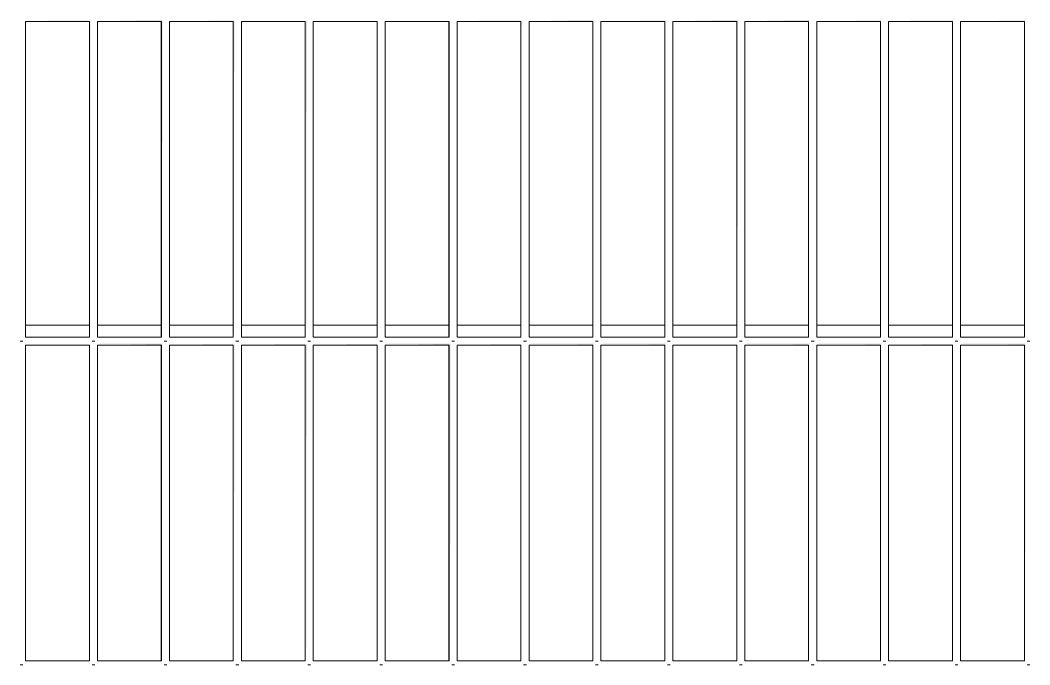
# Model space of a CAD drawing. Header units: metres. Extents: x -14 to 130, y -38 to 4.
# Drawn here: x 109.02 to 109.644, y -30.794 to -30.395 of the extents above; entities that cross this region are included whole.
import ezdxf

# ---------------------------------------------------------------- set-up
doc = ezdxf.new("R2010")
doc.units = ezdxf.units.M
doc.header["$MEASUREMENT"] = 0
doc.layers.add('A-Ost_Ansicht Ost PP_2_710 Gelände', color=7, linetype='Continuous')
doc.layers.add('A-Ost_Ansicht Ost PP_2_717 Außen Ausstattung', color=7, linetype='Continuous')

msp = doc.modelspace()

# ---------------------------------------------------------------- hatches: boundary and pattern name
at = {"layer": 'A-Ost_Ansicht Ost PP_2_717 Außen Ausstattung', "linetype": 'Continuous', "lineweight": 0, "true_color": 0x000000}
for points in [[(109.02248, -30.39534), (109.06342, -30.39564)], [(109.06342, -30.39564), (109.02279, -30.39564), (109.06317, -30.39589)], [(109.02304, -30.39589), (109.06299, -30.39608)], [(109.02322, -30.39608), (109.06288, -30.39619)], [(109.06299, -30.39608), (109.06288, -30.59127)], [(109.06299, -30.39608), (109.06299, -30.59138), (109.06317, -30.39589)], [(109.06317, -30.39589), (109.06317, -30.59156), (109.06342, -30.39564)], [(109.06373, -30.39534), (109.06342, -30.59181)], [(109.10819, -30.39534), (109.06694, -30.39534), (109.10789, -30.39564)], [(109.10789, -30.39564), (109.06725, -30.39564), (109.10764, -30.39589)], [(109.0675, -30.39589), (109.10745, -30.39608)], [(109.10745, -30.39608), (109.06769, -30.39608), (109.10734, -30.39619)], [(109.10734, -30.59127), (109.10745, -30.39608)], [(109.10745, -30.39608), (109.10745, -30.59138), (109.10764, -30.39589)], [(109.10764, -30.39589), (109.10764, -30.59156), (109.10789, -30.39564)], [(109.10819, -30.39534), (109.10789, -30.59181)], [(109.15266, -30.39534), (109.11141, -30.39534), (109.15235, -30.39564)], [(109.11172, -30.39564), (109.1521, -30.39589)], [(109.1521, -30.39589), (109.11197, -30.39589), (109.15192, -30.39608)], [(109.15192, -30.39608), (109.11215, -30.39608), (109.1518, -30.39619)], [(109.15192, -30.39608), (109.1518, -30.59127)], [(109.15192, -30.39608), (109.15192, -30.59138), (109.1521, -30.39589)], [(109.1521, -30.39589), (109.1521, -30.59156), (109.15235, -30.39564)], [(109.15266, -30.39534), (109.15235, -30.59181)], [(109.15587, -30.39534), (109.19681, -30.39564)], [(109.15618, -30.39564), (109.19656, -30.39589)], [(109.19656, -30.39589), (109.15643, -30.39589), (109.19638, -30.39608)], [(109.15661, -30.39608), (109.19627, -30.39619)], [(109.19627, -30.39619), (109.19627, -30.59127), (109.19638, -30.39608)], [(109.19638, -30.39608), (109.19638, -30.59138), (109.19656, -30.39589)], [(109.19681, -30.39564), (109.19656, -30.59156)], [(109.19681, -30.39564), (109.19681, -30.59181), (109.19712, -30.39534)], [(109.20034, -30.39534), (109.24128, -30.39564)], [(109.20064, -30.39564), (109.24103, -30.39589)], [(109.20089, -30.39589), (109.24084, -30.39608)], [(109.24084, -30.39608), (109.20108, -30.39608), (109.24073, -30.39619)], [(109.24073, -30.39619), (109.24073, -30.59127), (109.24084, -30.39608)], [(109.24084, -30.39608), (109.24084, -30.59138), (109.24103, -30.39589)], [(109.24128, -30.39564), (109.24103, -30.59156)], [(109.24159, -30.39534), (109.24128, -30.59181)], [(109.2448, -30.39534), (109.28574, -30.39564)], [(109.24511, -30.39564), (109.28549, -30.39589)], [(109.24536, -30.39589), (109.28531, -30.39608)], [(109.28531, -30.39608), (109.24554, -30.39608), (109.2852, -30.39619)], [(109.28531, -30.39608), (109.2852, -30.59127)], [(109.28531, -30.39608), (109.28531, -30.59138), (109.28549, -30.39589)], [(109.28574, -30.39564), (109.28549, -30.59156)], [(109.28605, -30.39534), (109.28574, -30.59181)], [(109.28926, -30.39534), (109.33021, -30.39564)], [(109.33021, -30.39564), (109.28957, -30.39564), (109.32996, -30.39589)], [(109.28982, -30.39589), (109.32977, -30.39608)], [(109.29001, -30.39608), (109.32966, -30.39619)], [(109.32977, -30.39608), (109.32966, -30.59127)], [(109.32977, -30.39608), (109.32977, -30.59138), (109.32996, -30.39589)], [(109.33021, -30.39564), (109.32996, -30.59156)], [(109.33051, -30.39534), (109.33021, -30.59181)], [(109.37498, -30.39534), (109.33373, -30.39534), (109.37467, -30.39564)], [(109.37467, -30.39564), (109.33404, -30.39564), (109.37442, -30.39589)], [(109.33429, -30.39589), (109.37424, -30.39608)], [(109.33447, -30.39608), (109.37413, -30.39619)], [(109.37413, -30.39619), (109.37413, -30.59127), (109.37424, -30.39608)], [(109.37442, -30.39589), (109.37424, -30.59138)], [(109.37467, -30.39564), (109.37442, -30.59156)], [(109.37467, -30.59181), (109.37498, -30.39534)], [(109.41944, -30.39534), (109.37819, -30.39534), (109.41914, -30.39564)], [(109.3785, -30.39564), (109.41889, -30.39589)], [(109.41889, -30.39589), (109.37875, -30.39589), (109.4187, -30.39608)], [(109.4187, -30.39608), (109.37894, -30.39608), (109.41859, -30.39619)], [(109.4187, -30.39608), (109.41859, -30.59127)], [(109.4187, -30.39608), (109.4187, -30.59138), (109.41889, -30.39589)], [(109.41914, -30.39564), (109.41889, -30.59156)], [(109.41944, -30.39534), (109.41914, -30.59181)], [(109.46391, -30.39534), (109.42266, -30.39534), (109.4636, -30.39564)], [(109.4636, -30.39564), (109.42297, -30.39564), (109.46335, -30.39589)], [(109.42322, -30.39589), (109.46317, -30.39608)], [(109.4234, -30.39608), (109.46305, -30.39619)], [(109.46305, -30.39619), (109.46305, -30.59127), (109.46317, -30.39608)], [(109.46317, -30.39608), (109.46317, -30.59138), (109.46335, -30.39589)], [(109.4636, -30.39564), (109.46335, -30.59156)], [(109.4636, -30.39564), (109.4636, -30.59181), (109.46391, -30.39534)], [(109.50837, -30.39534), (109.46712, -30.39534), (109.50806, -30.39564)], [(109.50806, -30.39564), (109.46743, -30.39564), (109.50781, -30.39589)], [(109.46768, -30.39589), (109.50763, -30.39608)], [(109.46786, -30.39608), (109.50752, -30.39619)], [(109.50763, -30.39608), (109.50752, -30.59127)], [(109.50763, -30.39608), (109.50763, -30.59138), (109.50781, -30.39589)], [(109.50806, -30.39564), (109.50781, -30.59156)], [(109.50837, -30.39534), (109.50806, -30.59181)], [(109.55284, -30.39534), (109.51159, -30.39534), (109.55253, -30.39564)], [(109.51189, -30.39564), (109.55228, -30.39589)], [(109.55228, -30.39589), (109.51214, -30.39589), (109.55209, -30.39608)], [(109.51233, -30.39608), (109.55198, -30.39619)], [(109.55198, -30.39619), (109.55198, -30.59127), (109.55209, -30.39608)], [(109.55209, -30.39608), (109.55209, -30.59138), (109.55228, -30.39589)], [(109.55253, -30.39564), (109.55228, -30.59156)], [(109.55253, -30.59181), (109.55284, -30.39534)], [(109.55605, -30.39534), (109.59699, -30.39564)], [(109.59699, -30.39564), (109.55636, -30.39564), (109.59674, -30.39589)], [(109.55661, -30.39589), (109.59656, -30.39608)], [(109.55679, -30.39608), (109.59645, -30.39619)], [(109.59656, -30.39608), (109.59645, -30.59127)], [(109.59656, -30.39608), (109.59656, -30.59138), (109.59674, -30.39589)], [(109.59699, -30.39564), (109.59674, -30.59156)], [(109.5973, -30.39534), (109.59699, -30.59181)], [(109.64176, -30.39534), (109.60051, -30.39534), (109.64146, -30.39564)], [(109.60082, -30.39564), (109.64121, -30.39589)], [(109.60107, -30.39589), (109.64102, -30.39608)], [(109.64102, -30.39608), (109.60126, -30.39608), (109.64091, -30.39619)], [(109.64091, -30.39619), (109.64091, -30.59127), (109.64102, -30.39608)], [(109.64102, -30.39608), (109.64102, -30.59138), (109.64121, -30.39589)], [(109.64146, -30.39564), (109.64121, -30.59156)], [(109.64146, -30.59181), (109.64176, -30.39534)], [(109.02248, -30.59534), (109.06342, -30.59564)], [(109.02279, -30.59564), (109.06317, -30.59589)], [(109.02304, -30.59589), (109.06299, -30.59608)], [(109.02322, -30.59608), (109.06288, -30.59619)], [(109.06299, -30.59608), (109.06288, -30.79127)], [(109.06317, -30.59589), (109.06299, -30.79138)], [(109.06342, -30.59564), (109.06317, -30.79156)], [(109.06373, -30.59534), (109.06342, -30.79181)], [(109.10819, -30.59534), (109.06694, -30.59534), (109.10789, -30.59564)], [(109.10789, -30.59564), (109.06725, -30.59564), (109.10764, -30.59589)], [(109.10764, -30.59589), (109.0675, -30.59589), (109.10745, -30.59608)], [(109.10745, -30.59608), (109.06769, -30.59608), (109.10734, -30.59619)], [(109.10734, -30.79127), (109.10745, -30.59608)], [(109.10745, -30.79138), (109.10764, -30.59589)], [(109.10789, -30.59564), (109.10764, -30.79156)], [(109.10789, -30.79181), (109.10819, -30.59534)], [(109.11141, -30.59534), (109.15235, -30.59564)], [(109.15235, -30.59564), (109.11172, -30.59564), (109.1521, -30.59589)], [(109.11197, -30.59589), (109.15192, -30.59608)], [(109.15192, -30.59608), (109.11215, -30.59608), (109.1518, -30.59619)], [(109.15192, -30.59608), (109.1518, -30.79127)], [(109.1521, -30.59589), (109.15192, -30.79138)], [(109.1521, -30.79156), (109.15235, -30.59564)], [(109.15235, -30.59564), (109.15235, -30.79181), (109.15266, -30.59534)], [(109.15587, -30.59534), (109.19681, -30.59564)], [(109.19681, -30.59564), (109.15618, -30.59564), (109.19656, -30.59589)], [(109.15643, -30.59589), (109.19638, -30.59608)], [(109.19638, -30.59608), (109.15661, -30.59608), (109.19627, -30.59619)], [(109.19627, -30.79127), (109.19638, -30.59608)], [(109.19656, -30.59589), (109.19638, -30.79138)], [(109.19656, -30.79156), (109.19681, -30.59564)], [(109.19681, -30.59564), (109.19681, -30.79181), (109.19712, -30.59534)], [(109.20034, -30.59534), (109.24128, -30.59564)], [(109.24128, -30.59564), (109.20064, -30.59564), (109.24103, -30.59589)], [(109.20089, -30.59589), (109.24084, -30.59608)], [(109.24084, -30.59608), (109.20108, -30.59608), (109.24073, -30.59619)], [(109.24073, -30.59619), (109.24073, -30.79127), (109.24084, -30.59608)], [(109.24084, -30.79138), (109.24103, -30.59589)], [(109.24103, -30.79156), (109.24128, -30.59564)], [(109.24128, -30.79181), (109.24159, -30.59534)], [(109.28605, -30.59534), (109.2448, -30.59534), (109.28574, -30.59564)], [(109.28574, -30.59564), (109.24511, -30.59564), (109.28549, -30.59589)], [(109.28549, -30.59589), (109.24536, -30.59589), (109.28531, -30.59608)], [(109.24554, -30.59608), (109.2852, -30.59619)], [(109.2852, -30.79127), (109.28531, -30.59608)], [(109.28549, -30.59589), (109.28531, -30.79138)], [(109.28574, -30.59564), (109.28549, -30.79156)], [(109.28574, -30.59564), (109.28574, -30.79181), (109.28605, -30.59534)], [(109.28926, -30.59534), (109.33021, -30.59564)], [(109.33021, -30.59564), (109.28957, -30.59564), (109.32996, -30.59589)], [(109.32996, -30.59589), (109.28982, -30.59589), (109.32977, -30.59608)], [(109.29001, -30.59608), (109.32966, -30.59619)], [(109.32966, -30.59619), (109.32966, -30.79127), (109.32977, -30.59608)], [(109.32996, -30.59589), (109.32977, -30.79138)], [(109.33021, -30.59564), (109.32996, -30.79156)], [(109.33021, -30.79181), (109.33051, -30.59534)], [(109.37498, -30.59534), (109.33373, -30.59534), (109.37467, -30.59564)], [(109.33404, -30.59564), (109.37442, -30.59589)], [(109.37442, -30.59589), (109.33429, -30.59589), (109.37424, -30.59608)], [(109.33447, -30.59608), (109.37413, -30.59619)], [(109.37413, -30.79127), (109.37424, -30.59608)], [(109.37424, -30.79138), (109.37442, -30.59589)], [(109.37442, -30.79156), (109.37467, -30.59564)], [(109.37467, -30.79181), (109.37498, -30.59534)], [(109.41944, -30.59534), (109.37819, -30.59534), (109.41914, -30.59564)], [(109.3785, -30.59564), (109.41889, -30.59589)], [(109.41889, -30.59589), (109.37875, -30.59589), (109.4187, -30.59608)], [(109.37894, -30.59608), (109.41859, -30.59619)], [(109.41859, -30.59619), (109.41859, -30.79127), (109.4187, -30.59608)], [(109.41889, -30.59589), (109.4187, -30.79138)], [(109.41914, -30.59564), (109.41889, -30.79156)], [(109.41914, -30.79181), (109.41944, -30.59534)], [(109.42266, -30.59534), (109.4636, -30.59564)], [(109.42297, -30.59564), (109.46335, -30.59589)], [(109.46335, -30.59589), (109.42322, -30.59589), (109.46317, -30.59608)], [(109.46317, -30.59608), (109.4234, -30.59608), (109.46305, -30.59619)], [(109.46305, -30.79127), (109.46317, -30.59608)], [(109.46317, -30.79138), (109.46335, -30.59589)], [(109.46335, -30.79156), (109.4636, -30.59564)], [(109.4636, -30.79181), (109.46391, -30.59534)], [(109.50837, -30.59534), (109.46712, -30.59534), (109.50806, -30.59564)], [(109.46743, -30.59564), (109.50781, -30.59589)], [(109.46768, -30.59589), (109.50763, -30.59608)], [(109.46786, -30.59608), (109.50752, -30.59619)], [(109.50752, -30.59619), (109.50752, -30.79127), (109.50763, -30.59608)], [(109.50781, -30.59589), (109.50763, -30.79138)], [(109.50806, -30.59564), (109.50781, -30.79156)], [(109.50806, -30.79181), (109.50837, -30.59534)], [(109.55284, -30.59534), (109.51159, -30.59534), (109.55253, -30.59564)], [(109.51189, -30.59564), (109.55228, -30.59589)], [(109.51214, -30.59589), (109.55209, -30.59608)], [(109.55209, -30.59608), (109.51233, -30.59608), (109.55198, -30.59619)], [(109.55198, -30.79127), (109.55209, -30.59608)], [(109.55209, -30.79138), (109.55228, -30.59589)], [(109.55253, -30.59564), (109.55228, -30.79156)], [(109.55253, -30.79181), (109.55284, -30.59534)], [(109.55605, -30.59534), (109.59699, -30.59564)], [(109.59699, -30.59564), (109.55636, -30.59564), (109.59674, -30.59589)], [(109.59674, -30.59589), (109.55661, -30.59589), (109.59656, -30.59608)], [(109.59656, -30.59608), (109.55679, -30.59608), (109.59645, -30.59619)], [(109.59645, -30.59619), (109.59645, -30.79127), (109.59656, -30.59608)], [(109.59674, -30.59589), (109.59656, -30.79138)], [(109.59699, -30.59564), (109.59674, -30.79156)], [(109.59699, -30.79181), (109.5973, -30.59534)], [(109.64176, -30.59534), (109.60051, -30.59534), (109.64146, -30.59564)], [(109.60082, -30.59564), (109.64121, -30.59589)], [(109.60107, -30.59589), (109.64102, -30.59608)], [(109.60126, -30.59608), (109.64091, -30.59619)], [(109.64091, -30.79127), (109.64102, -30.59608)], [(109.64102, -30.79138), (109.64121, -30.59589)], [(109.64121, -30.79156), (109.64146, -30.59564)], [(109.64146, -30.59564), (109.64146, -30.79181), (109.64176, -30.59534)]]:
    msp.add_hatch(color=18, dxfattribs=at).paths.add_polyline_path(points)

# ---------------------------------------------------------------- linework, layer by layer
at = {"layer": 'A-Ost_Ansicht Ost PP_2_710 Gelände', "color": 83, "linetype": 'Continuous', "lineweight": 13, "ltscale": 1000, "true_color": 0x89cd89}
for p, q in [((109.06288, -30.58373), (109.02333, -30.58373)), ((109.10734, -30.58373), (109.0678, -30.58373)), ((109.15181, -30.58373), (109.11226, -30.58373)), ((109.19627, -30.58373), (109.15673, -30.58373)), ((109.24074, -30.58373), (109.20119, -30.58373)), ((109.2852, -30.58373), (109.24566, -30.58373)), ((109.32967, -30.58373), (109.29012, -30.58373)), ((109.37413, -30.58373), (109.33458, -30.58373)), ((109.4186, -30.58373), (109.37905, -30.58373)), ((109.46306, -30.58373), (109.42351, -30.58373)), ((109.50752, -30.58373), (109.46798, -30.58373)), ((109.55199, -30.58373), (109.51244, -30.58373)), ((109.59645, -30.58373), (109.55691, -30.58373)), ((109.64092, -30.58373), (109.60137, -30.58373))]:
    msp.add_line(p, q, dxfattribs=at)
at = {"layer": 'A-Ost_Ansicht Ost PP_2_717 Außen Ausstattung', "color": 7, "linetype": 'Continuous', "lineweight": 13, "ltscale": 1000}
for p, q in [((109.02337, -30.59125), (109.02337, -30.39621)), ((109.02337, -30.39623), (109.06284, -30.39623)), ((109.06281, -30.59123), (109.06281, -30.39623)), ((109.06284, -30.59125), (109.06284, -30.39621)), ((109.06784, -30.59125), (109.06784, -30.39621)), ((109.06784, -30.39623), (109.1073, -30.39623)), ((109.10727, -30.59123), (109.10727, -30.39623)), ((109.1073, -30.59125), (109.1073, -30.39621)), ((109.1123, -30.59125), (109.1123, -30.39621)), ((109.1123, -30.39623), (109.15177, -30.39623)), ((109.15174, -30.59123), (109.15174, -30.39623)), ((109.15177, -30.59125), (109.15177, -30.39621)), ((109.15677, -30.59125), (109.15677, -30.39621)), ((109.15677, -30.39623), (109.19623, -30.39623)), ((109.1962, -30.59123), (109.1962, -30.39623)), ((109.19623, -30.59125), (109.19623, -30.39621)), ((109.20123, -30.59125), (109.20123, -30.39621)), ((109.20123, -30.39623), (109.24069, -30.39623)), ((109.24067, -30.59123), (109.24067, -30.39623)), ((109.24069, -30.59125), (109.24069, -30.39622)), ((109.24569, -30.59125), (109.24569, -30.39622)), ((109.24569, -30.39623), (109.28516, -30.39623)), ((109.28513, -30.59123), (109.28513, -30.39623)), ((109.28516, -30.59125), (109.28516, -30.39622)), ((109.29016, -30.59125), (109.29016, -30.39622)), ((109.29016, -30.39623), (109.32962, -30.39623)), ((109.3296, -30.59123), (109.3296, -30.39623)), ((109.32962, -30.59125), (109.32962, -30.39622)), ((109.33462, -30.59125), (109.33462, -30.39622)), ((109.33462, -30.39623), (109.37409, -30.39623)), ((109.37406, -30.59123), (109.37406, -30.39623)), ((109.37409, -30.59125), (109.37409, -30.39622)), ((109.37909, -30.59125), (109.37909, -30.39622)), ((109.37909, -30.39623), (109.41855, -30.39623)), ((109.41852, -30.59123), (109.41852, -30.39623)), ((109.41855, -30.59125), (109.41855, -30.39622)), ((109.42355, -30.59125), (109.42355, -30.39622)), ((109.42355, -30.39623), (109.46302, -30.39623)), ((109.46299, -30.59123), (109.46299, -30.39623)), ((109.46302, -30.59125), (109.46302, -30.39622)), ((109.46802, -30.59125), (109.46802, -30.39622)), ((109.46802, -30.39623), (109.50748, -30.39623)), ((109.50745, -30.59123), (109.50745, -30.39623)), ((109.50748, -30.59125), (109.50748, -30.39622)), ((109.51248, -30.59125), (109.51248, -30.39622)), ((109.51248, -30.39623), (109.55194, -30.39623)), ((109.55192, -30.59123), (109.55192, -30.39623)), ((109.55194, -30.59125), (109.55194, -30.39622)), ((109.55694, -30.59125), (109.55694, -30.39622)), ((109.55694, -30.39623), (109.59641, -30.39623)), ((109.59638, -30.59123), (109.59638, -30.39623)), ((109.59641, -30.59125), (109.59641, -30.39622)), ((109.60141, -30.59125), (109.60141, -30.39622)), ((109.60141, -30.39623), (109.64087, -30.39623)), ((109.64085, -30.59123), (109.64085, -30.39623)), ((109.64087, -30.59126), (109.64087, -30.39622)), ((109.02337, -30.59123), (109.06284, -30.59123)), ((109.06784, -30.59123), (109.1073, -30.59123)), ((109.1123, -30.59123), (109.15177, -30.59123)), ((109.15677, -30.59123), (109.19623, -30.59123)), ((109.20123, -30.59123), (109.2407, -30.59123)), ((109.24569, -30.59123), (109.28516, -30.59123)), ((109.29016, -30.59123), (109.32962, -30.59123)), ((109.33462, -30.59123), (109.37409, -30.59123)), ((109.37909, -30.59123), (109.41855, -30.59123)), ((109.42355, -30.59123), (109.46302, -30.59123)), ((109.46802, -30.59123), (109.50748, -30.59123)), ((109.51248, -30.59123), (109.55194, -30.59123)), ((109.55694, -30.59123), (109.59641, -30.59123)), ((109.60141, -30.59123), (109.64087, -30.59123)), ((109.02002, -30.59373), (109.02044, -30.59373)), ((109.02044, -30.59373), (109.02087, -30.59373)), ((109.02087, -30.59373), (109.02131, -30.59373)), ((109.02131, -30.59373), (109.02173, -30.59373)), ((109.02337, -30.79125), (109.02337, -30.59621)), ((109.02337, -30.59623), (109.06284, -30.59623)), ((109.06281, -30.79123), (109.06281, -30.59623)), ((109.06284, -30.79125), (109.06284, -30.59621)), ((109.06448, -30.59373), (109.0649, -30.59373)), ((109.0649, -30.59373), (109.06534, -30.59373)), ((109.06534, -30.59373), (109.06577, -30.59373)), ((109.06577, -30.59373), (109.06619, -30.59373)), ((109.06784, -30.79125), (109.06784, -30.59621)), ((109.06784, -30.59623), (109.1073, -30.59623)), ((109.10727, -30.79123), (109.10727, -30.59623)), ((109.1073, -30.79125), (109.1073, -30.59621)), ((109.10894, -30.59373), (109.10937, -30.59373)), ((109.10937, -30.59373), (109.1098, -30.59373)), ((109.1098, -30.59373), (109.11023, -30.59373)), ((109.11023, -30.59373), (109.11065, -30.59373)), ((109.1123, -30.79125), (109.1123, -30.59621)), ((109.1123, -30.59623), (109.15177, -30.59623)), ((109.15174, -30.79123), (109.15174, -30.59623)), ((109.15177, -30.79125), (109.15177, -30.59621)), ((109.15341, -30.59373), (109.15383, -30.59373)), ((109.15383, -30.59373), (109.15426, -30.59373)), ((109.15426, -30.59373), (109.1547, -30.59373)), ((109.1547, -30.59373), (109.15512, -30.59373)), ((109.15677, -30.79125), (109.15677, -30.59621)), ((109.15677, -30.59623), (109.19623, -30.59623)), ((109.1962, -30.79123), (109.1962, -30.59623)), ((109.19623, -30.79125), (109.19623, -30.59621)), ((109.19787, -30.59373), (109.19829, -30.59373)), ((109.19829, -30.59373), (109.19873, -30.59373)), ((109.19873, -30.59373), (109.19916, -30.59373)), ((109.19916, -30.59373), (109.19958, -30.59373)), ((109.20123, -30.79125), (109.20123, -30.59621)), ((109.20123, -30.59623), (109.24069, -30.59623)), ((109.24067, -30.79123), (109.24067, -30.59623)), ((109.24069, -30.79125), (109.24069, -30.59621)), ((109.24234, -30.59373), (109.24276, -30.59373)), ((109.24276, -30.59373), (109.24319, -30.59373)), ((109.24319, -30.59373), (109.24363, -30.59373)), ((109.24363, -30.59373), (109.24405, -30.59373)), ((109.24569, -30.79125), (109.24569, -30.59621)), ((109.24569, -30.59623), (109.28516, -30.59623)), ((109.28513, -30.79123), (109.28513, -30.59623)), ((109.28516, -30.79125), (109.28516, -30.59621)), ((109.2868, -30.59373), (109.28722, -30.59373)), ((109.28722, -30.59373), (109.28766, -30.59373)), ((109.28766, -30.59373), (109.28809, -30.59373)), ((109.28809, -30.59373), (109.28851, -30.59373)), ((109.29016, -30.79125), (109.29016, -30.59621)), ((109.29016, -30.59623), (109.32962, -30.59623)), ((109.3296, -30.79123), (109.3296, -30.59623)), ((109.32962, -30.79125), (109.32962, -30.59622)), ((109.33127, -30.59373), (109.33169, -30.59373)), ((109.33169, -30.59373), (109.33212, -30.59373)), ((109.33212, -30.59373), (109.33256, -30.59373)), ((109.33256, -30.59373), (109.33298, -30.59373)), ((109.33462, -30.79125), (109.33462, -30.59622)), ((109.33462, -30.59623), (109.37409, -30.59623)), ((109.37406, -30.79123), (109.37406, -30.59623)), ((109.37409, -30.79125), (109.37409, -30.59622)), ((109.37573, -30.59373), (109.37615, -30.59373)), ((109.37615, -30.59373), (109.37659, -30.59373)), ((109.37659, -30.59373), (109.37702, -30.59373)), ((109.37702, -30.59373), (109.37744, -30.59373)), ((109.37909, -30.79125), (109.37909, -30.59622)), ((109.37909, -30.59623), (109.41855, -30.59623)), ((109.41852, -30.79123), (109.41852, -30.59623)), ((109.41855, -30.79125), (109.41855, -30.59622)), ((109.42019, -30.59373), (109.42062, -30.59373)), ((109.42062, -30.59373), (109.42105, -30.59373)), ((109.42105, -30.59373), (109.42148, -30.59373)), ((109.42148, -30.59373), (109.4219, -30.59373)), ((109.42355, -30.79125), (109.42355, -30.59622)), ((109.42355, -30.59623), (109.46302, -30.59623)), ((109.46299, -30.79123), (109.46299, -30.59623)), ((109.46302, -30.79125), (109.46302, -30.59622)), ((109.46466, -30.59373), (109.46508, -30.59373)), ((109.46508, -30.59373), (109.46551, -30.59373)), ((109.46551, -30.59373), (109.46595, -30.59373)), ((109.46595, -30.59373), (109.46637, -30.59373)), ((109.46802, -30.79125), (109.46802, -30.59622)), ((109.46802, -30.59623), (109.50748, -30.59623)), ((109.50745, -30.79123), (109.50745, -30.59623)), ((109.50748, -30.79125), (109.50748, -30.59622)), ((109.50912, -30.59373), (109.50954, -30.59373)), ((109.50954, -30.59373), (109.50998, -30.59373)), ((109.50998, -30.59373), (109.51041, -30.59373)), ((109.51041, -30.59373), (109.51083, -30.59373)), ((109.51248, -30.79125), (109.51248, -30.59622)), ((109.51248, -30.59623), (109.55194, -30.59623)), ((109.55192, -30.79123), (109.55192, -30.59623)), ((109.55194, -30.79125), (109.55194, -30.59622)), ((109.55359, -30.59373), (109.55401, -30.59373)), ((109.55401, -30.59373), (109.55444, -30.59373)), ((109.55444, -30.59373), (109.55488, -30.59373)), ((109.55488, -30.59373), (109.5553, -30.59373)), ((109.55694, -30.79125), (109.55694, -30.59622)), ((109.55694, -30.59623), (109.59641, -30.59623)), ((109.59638, -30.79123), (109.59638, -30.59623)), ((109.59641, -30.79126), (109.59641, -30.59622)), ((109.59805, -30.59373), (109.59847, -30.59373)), ((109.59847, -30.59373), (109.59891, -30.59373)), ((109.59891, -30.59373), (109.59934, -30.59373)), ((109.59934, -30.59373), (109.59976, -30.59373)), ((109.60141, -30.79126), (109.60141, -30.59622)), ((109.60141, -30.59623), (109.64087, -30.59623)), ((109.64085, -30.79123), (109.64085, -30.59623)), ((109.64087, -30.79126), (109.64087, -30.59622)), ((109.64252, -30.59373), (109.64294, -30.59373)), ((109.64294, -30.59373), (109.64337, -30.59373)), ((109.64337, -30.59373), (109.64381, -30.59373)), ((109.64381, -30.59373), (109.64423, -30.59373)), ((109.02337, -30.79123), (109.06284, -30.79123)), ((109.06784, -30.79123), (109.1073, -30.79123)), ((109.1123, -30.79123), (109.15177, -30.79123)), ((109.15677, -30.79123), (109.19623, -30.79123)), ((109.20123, -30.79123), (109.2407, -30.79123)), ((109.24569, -30.79123), (109.28516, -30.79123)), ((109.29016, -30.79123), (109.32962, -30.79123)), ((109.33462, -30.79123), (109.37409, -30.79123)), ((109.37909, -30.79123), (109.41855, -30.79123)), ((109.42355, -30.79123), (109.46302, -30.79123)), ((109.46802, -30.79123), (109.50748, -30.79123)), ((109.51248, -30.79123), (109.55194, -30.79123)), ((109.55694, -30.79123), (109.59641, -30.79123)), ((109.60141, -30.79123), (109.64087, -30.79123)), ((109.02002, -30.79373), (109.02044, -30.79373)), ((109.02044, -30.79373), (109.02087, -30.79373)), ((109.02087, -30.79373), (109.02131, -30.79373)), ((109.02131, -30.79373), (109.02173, -30.79373)), ((109.06448, -30.79373), (109.0649, -30.79373)), ((109.0649, -30.79373), (109.06534, -30.79373)), ((109.06534, -30.79373), (109.06577, -30.79373)), ((109.06577, -30.79373), (109.06619, -30.79373)), ((109.10894, -30.79373), (109.10937, -30.79373)), ((109.10937, -30.79373), (109.1098, -30.79373)), ((109.1098, -30.79373), (109.11023, -30.79373)), ((109.11023, -30.79373), (109.11065, -30.79373)), ((109.15341, -30.79373), (109.15383, -30.79373)), ((109.15383, -30.79373), (109.15426, -30.79373)), ((109.15426, -30.79373), (109.1547, -30.79373)), ((109.1547, -30.79373), (109.15512, -30.79373)), ((109.19787, -30.79373), (109.19829, -30.79373)), ((109.19829, -30.79373), (109.19873, -30.79373)), ((109.19873, -30.79373), (109.19916, -30.79373)), ((109.19916, -30.79373), (109.19958, -30.79373)), ((109.24234, -30.79373), (109.24276, -30.79373)), ((109.24276, -30.79373), (109.24319, -30.79373)), ((109.24319, -30.79373), (109.24363, -30.79373)), ((109.24363, -30.79373), (109.24405, -30.79373)), ((109.2868, -30.79373), (109.28722, -30.79373)), ((109.28722, -30.79373), (109.28766, -30.79373)), ((109.28766, -30.79373), (109.28809, -30.79373)), ((109.28809, -30.79373), (109.28851, -30.79373)), ((109.33127, -30.79373), (109.33169, -30.79373)), ((109.33169, -30.79373), (109.33212, -30.79373)), ((109.33212, -30.79373), (109.33256, -30.79373)), ((109.33256, -30.79373), (109.33298, -30.79373)), ((109.37573, -30.79373), (109.37615, -30.79373)), ((109.37615, -30.79373), (109.37659, -30.79373)), ((109.37659, -30.79373), (109.37702, -30.79373)), ((109.37702, -30.79373), (109.37744, -30.79373)), ((109.42019, -30.79373), (109.42062, -30.79373)), ((109.42062, -30.79373), (109.42105, -30.79373)), ((109.42105, -30.79373), (109.42148, -30.79373)), ((109.42148, -30.79373), (109.4219, -30.79373)), ((109.46466, -30.79373), (109.46508, -30.79373)), ((109.46508, -30.79373), (109.46551, -30.79373)), ((109.46551, -30.79373), (109.46595, -30.79373)), ((109.46595, -30.79373), (109.46637, -30.79373)), ((109.50912, -30.79373), (109.50954, -30.79373)), ((109.50954, -30.79373), (109.50998, -30.79373)), ((109.50998, -30.79373), (109.51041, -30.79373)), ((109.51041, -30.79373), (109.51083, -30.79373)), ((109.55359, -30.79373), (109.55401, -30.79373)), ((109.55401, -30.79373), (109.55444, -30.79373)), ((109.55444, -30.79373), (109.55488, -30.79373)), ((109.55488, -30.79373), (109.5553, -30.79373)), ((109.59805, -30.79373), (109.59847, -30.79373)), ((109.59847, -30.79373), (109.59891, -30.79373)), ((109.59891, -30.79373), (109.59934, -30.79373)), ((109.59934, -30.79373), (109.59976, -30.79373)), ((109.64252, -30.79373), (109.64294, -30.79373)), ((109.64294, -30.79373), (109.64337, -30.79373)), ((109.64337, -30.79373), (109.64381, -30.79373)), ((109.64381, -30.79373), (109.64423, -30.79373))]:
    msp.add_line(p, q, dxfattribs=at)

doc.saveas('drawing.dxf')
